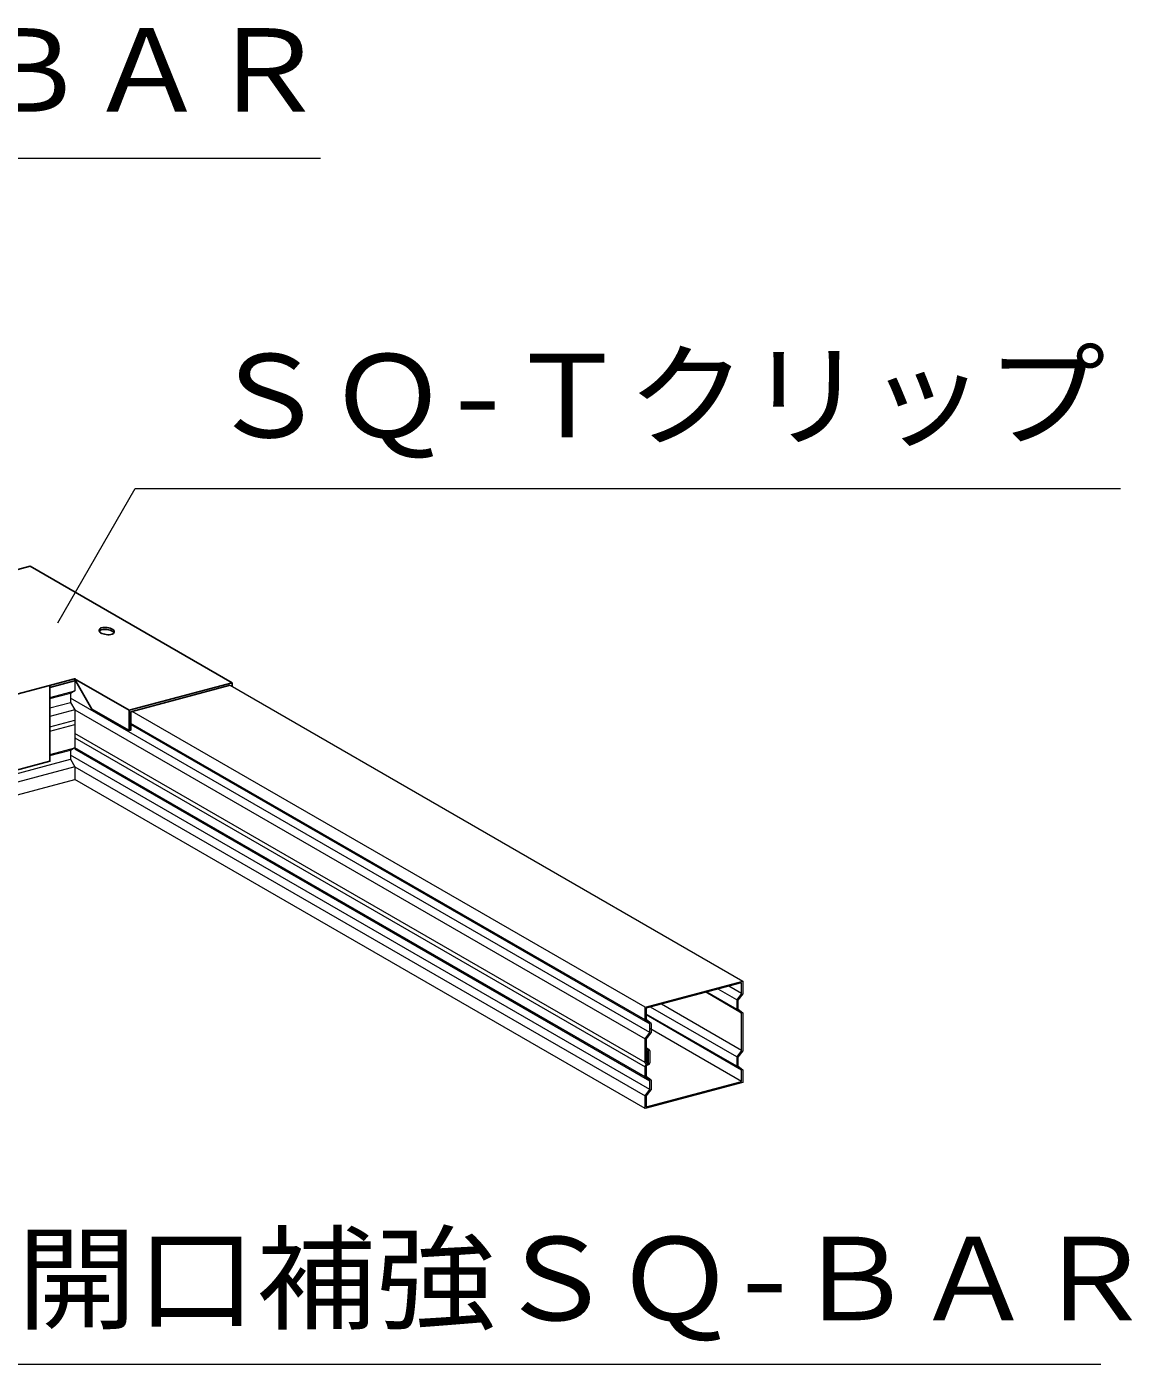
# Model space of a CAD drawing. Units: millimetres on the paper. Extents: x -195 to 195, y -135 to 132.
# Drawn here: x -78.34 to -49.24, y 40.73 to 75.96 of the extents above; entities that cross this region are included whole.
import ezdxf
from ezdxf.enums import TextEntityAlignment as Align

# ---------------------------------------------------------------- set-up
doc = ezdxf.new("R2010")
doc.units = ezdxf.units.MM
for name, color, linetype, lineweight in [('0-2_野縁受け', 3, 'Continuous', 18), ('0-6_文字', 4, 'Continuous', 9), ('0-B_補強金具・金具・その他', 7, 'Continuous', 18)]:
    doc.layers.add(name, color=color, linetype=linetype, lineweight=lineweight)
doc.styles.add('ＭＳ ゴシック', font='')
doc.styles.get('ＭＳ ゴシック').set_extended_font_data('MS Gothic')

msp = doc.modelspace()

# ---------------------------------------------------------------- linework, layer by layer
at = {"layer": '0-2_野縁受け'}
for p, q in [((-72.984, 58.615), (-59.485, 50.821)), ((-77.725, 58.29), (-77.072, 58.464)), ((-77.188, 58.398), (-77.725, 58.254)), ((-77.725, 58.021), (-77.188, 58.164)), ((-61.932, 49.466), (-77.188, 58.273)), ((-77.072, 57.964), (-77.725, 57.79)), ((-77.072, 57.964), (-62.061, 49.298)), ((-62.061, 50.131), (-75.56, 57.924)), ((-77.725, 57.523), (-77.072, 57.698)), ((-77.725, 57.406), (-77.072, 57.581)), ((-62.061, 49.798), (-75.592, 57.61)), ((-75.592, 57.585), (-61.932, 49.699)), ((-62.061, 48.681), (-77.072, 57.348)), ((-77.072, 57.231), (-62.061, 48.564)), ((-77.725, 56.79), (-77.072, 56.964)), ((-77.188, 56.898), (-77.725, 56.754)), ((-61.932, 47.966), (-77.188, 56.773)), ((-62.061, 48.298), (-77.072, 56.964)), ((-77.072, 56.94), (-61.932, 48.199)), ((-101.309, 50.201), (-77.188, 56.664)), ((-77.072, 56.464), (-101.036, 50.043)), ((-77.072, 56.464), (-62.061, 47.798)), ((-100.642, 49.816), (-77.072, 56.131)), ((-62.061, 47.464), (-77.072, 56.131)), ((-59.518, 49.979), (-60.464, 50.526)), ((-59.646, 50.078), (-60.435, 50.534)), ((-59.646, 50.329), (-60.139, 50.613)), ((-59.518, 50.497), (-59.852, 50.69)), ((-59.646, 48.829), (-61.913, 50.137)), ((-59.518, 48.997), (-61.627, 50.214)), ((-59.646, 50.078), (-59.518, 49.979)), ((-59.646, 48.578), (-62.029, 49.954)), ((-59.518, 48.479), (-62.029, 49.929)), ((-61.9, 49.708), (-62.029, 49.806)), ((-61.9, 49.708), (-61.9, 49.457)), ((-59.518, 48.997), (-59.518, 49.979)), ((-62.029, 49.289), (-61.9, 49.457)), ((-59.518, 48.179), (-61.932, 49.574)), ((-62.061, 48.681), (-62.061, 49.298)), ((-62.029, 49.289), (-62.029, 48.69)), ((-61.952, 49.016), (-62.029, 49.06)), ((-61.965, 48.974), (-61.997, 48.965)), ((-61.965, 48.707), (-61.965, 48.974)), ((-61.932, 48.982), (-61.932, 48.666)), ((-62.029, 48.69), (-61.997, 48.698)), ((-61.997, 48.965), (-61.997, 48.698)), ((-61.997, 48.648), (-61.972, 48.655)), ((-61.99, 48.617), (-61.965, 48.624)), ((-61.965, 48.665), (-61.965, 48.707)), ((-62.061, 48.298), (-62.061, 48.564)), ((-62.029, 48.566), (-62.029, 48.306)), ((-61.9, 48.208), (-62.029, 48.306)), ((-62.029, 47.789), (-61.9, 47.957)), ((-61.9, 48.208), (-61.9, 47.957))]:
    msp.add_line(p, q, dxfattribs=at)
for points in [[(-77.072, 58.798), (-77.072, 58.464), (-77.188, 58.398), (-77.188, 58.164), (-77.072, 57.964), (-77.072, 56.964), (-77.188, 56.898), (-77.188, 56.664), (-77.072, 56.464), (-77.072, 56.131)], [(-62.061, 49.298), (-61.932, 49.466), (-61.932, 49.699), (-62.061, 49.798), (-62.061, 50.131), (-59.485, 50.821), (-59.485, 50.488), (-59.614, 50.32), (-59.614, 50.087), (-59.485, 49.988), (-59.485, 48.988), (-59.614, 48.82), (-59.614, 48.587), (-59.485, 48.488), (-59.485, 48.155), (-62.061, 47.464)], [(-59.518, 50.497), (-59.518, 50.779), (-62.029, 50.106), (-62.029, 49.806)], [(-59.518, 50.497), (-59.646, 50.329), (-59.646, 50.078)], [(-59.518, 48.997), (-59.646, 48.829), (-59.646, 48.578), (-59.518, 48.479)], [(-62.061, 47.464), (-62.061, 47.798), (-61.932, 47.966), (-61.932, 48.199), (-62.061, 48.298)], [(-62.029, 47.789), (-62.029, 47.506), (-59.518, 48.179), (-59.518, 48.479)]]:
    msp.add_lwpolyline(points, dxfattribs=at)
for centre, radius, start, end in [((-61.964, 48.956), 0.0652, 105, 180), ((-61.975, 48.965), 0.0217, 105, 180), ((-61.971, 48.982), 0.0384, 0, 105), ((-61.977, 48.974), 0.0128, 0, 105), ((-62.023, 48.681), 0.0384, 180, 285), ((-61.974, 48.564), 0.0869, 105, 180), ((-62.016, 48.69), 0.0128, 180, 285), ((-62.03, 48.707), 0.0652, 285, 0), ((-62.019, 48.698), 0.0217, 285, 0), ((-61.975, 48.665), 0.01, 285, 0), ((-61.976, 48.666), 0.0434, 285, 0), ((-61.976, 48.566), 0.0533, 105, 180)]:
    msp.add_arc(centre, radius, start, end, dxfattribs=at)
at = {"layer": '0-6_文字'}
for p, q in [((-89.192, 72.496), (-70.605, 72.496)), ((-77.522, 60.259), (-75.479, 63.799)), ((-75.479, 63.799), (-49.547, 63.799)), ((-81.295, 40.729), (-50.065, 40.729))]:
    msp.add_line(p, q, dxfattribs=at)
at = {"layer": '0-B_補強金具・金具・その他', "color": 2, "lineweight": 25}
for p, q in [((-77.725, 58.56), (-77.081, 58.732)), ((-77.725, 58.56), (-77.081, 58.732)), ((-75.643, 57.955), (-72.932, 58.682)), ((-75.643, 57.955), (-72.932, 58.682)), ((-72.932, 58.682), (-72.932, 58.585)), ((-72.932, 58.682), (-72.932, 58.585))]:
    msp.add_line(p, q, dxfattribs=at)
for points in [[(-80.955, 61.022), (-78.244, 61.748), (-72.932, 58.682)], [(-80.955, 61.022), (-78.244, 61.748), (-72.932, 58.682)], [(-79.657, 58.095), (-77.081, 58.785), (-75.643, 57.955), (-75.643, 57.422), (-76.619, 57.985), (-77.081, 58.785)], [(-79.657, 58.095), (-77.081, 58.785), (-75.643, 57.955), (-75.643, 57.422), (-76.619, 57.985), (-77.081, 58.785)], [(-77.725, 58.613), (-77.725, 56.613), (-79.657, 56.095)], [(-77.725, 58.613), (-77.725, 56.613), (-79.657, 56.095)], [(-72.984, 58.615), (-75.592, 57.916), (-75.592, 57.436), (-75.643, 57.422)], [(-72.984, 58.615), (-75.592, 57.916), (-75.592, 57.436), (-75.643, 57.422)]]:
    msp.add_lwpolyline(points, dxfattribs=at)
for centre, radius, start, end in [((-76.359, 60.059), 0.069, 105, 240), ((-76.359, 60.059), 0.069, 105, 240), ((-76.359, 60.006), 0.069, 105, 157.2771), ((-76.359, 60.006), 0.069, 105, 157.2771), ((-76.192, 60.348), 0.402, 240, 285), ((-76.192, 60.348), 0.402, 240, 285), ((-76.272, 59.737), 0.402, 60, 105), ((-76.272, 59.737), 0.402, 60, 105), ((-76.272, 59.684), 0.402, 60, 105), ((-76.272, 59.684), 0.402, 60, 105), ((-76.106, 60.026), 0.069, 285, 60), ((-76.106, 60.026), 0.069, 285, 60), ((-76.106, 59.973), 0.069, 22.7229, 60), ((-76.106, 59.973), 0.069, 22.7229, 60)]:
    msp.add_arc(centre, radius, start, end, dxfattribs=at)

# ---------------------------------------------------------------- texts
at = {"layer": '0-6_文字', "color": 7, "style": 'ＭＳ ゴシック', "width": 1.05}
for s, p in [('ＳＱ-ＢＡＲ', (-87.756, 73.061)), ('ＳＱ-Ｔクリップ', (-73.553, 64.483)), ('開口補強ＳＱ-ＢＡＲ', (-78.593, 41.227))]:
    msp.add_text(s, height=2.199, dxfattribs=at).set_placement(p, align=Align.BOTTOM_LEFT)

doc.saveas('drawing.dxf')
